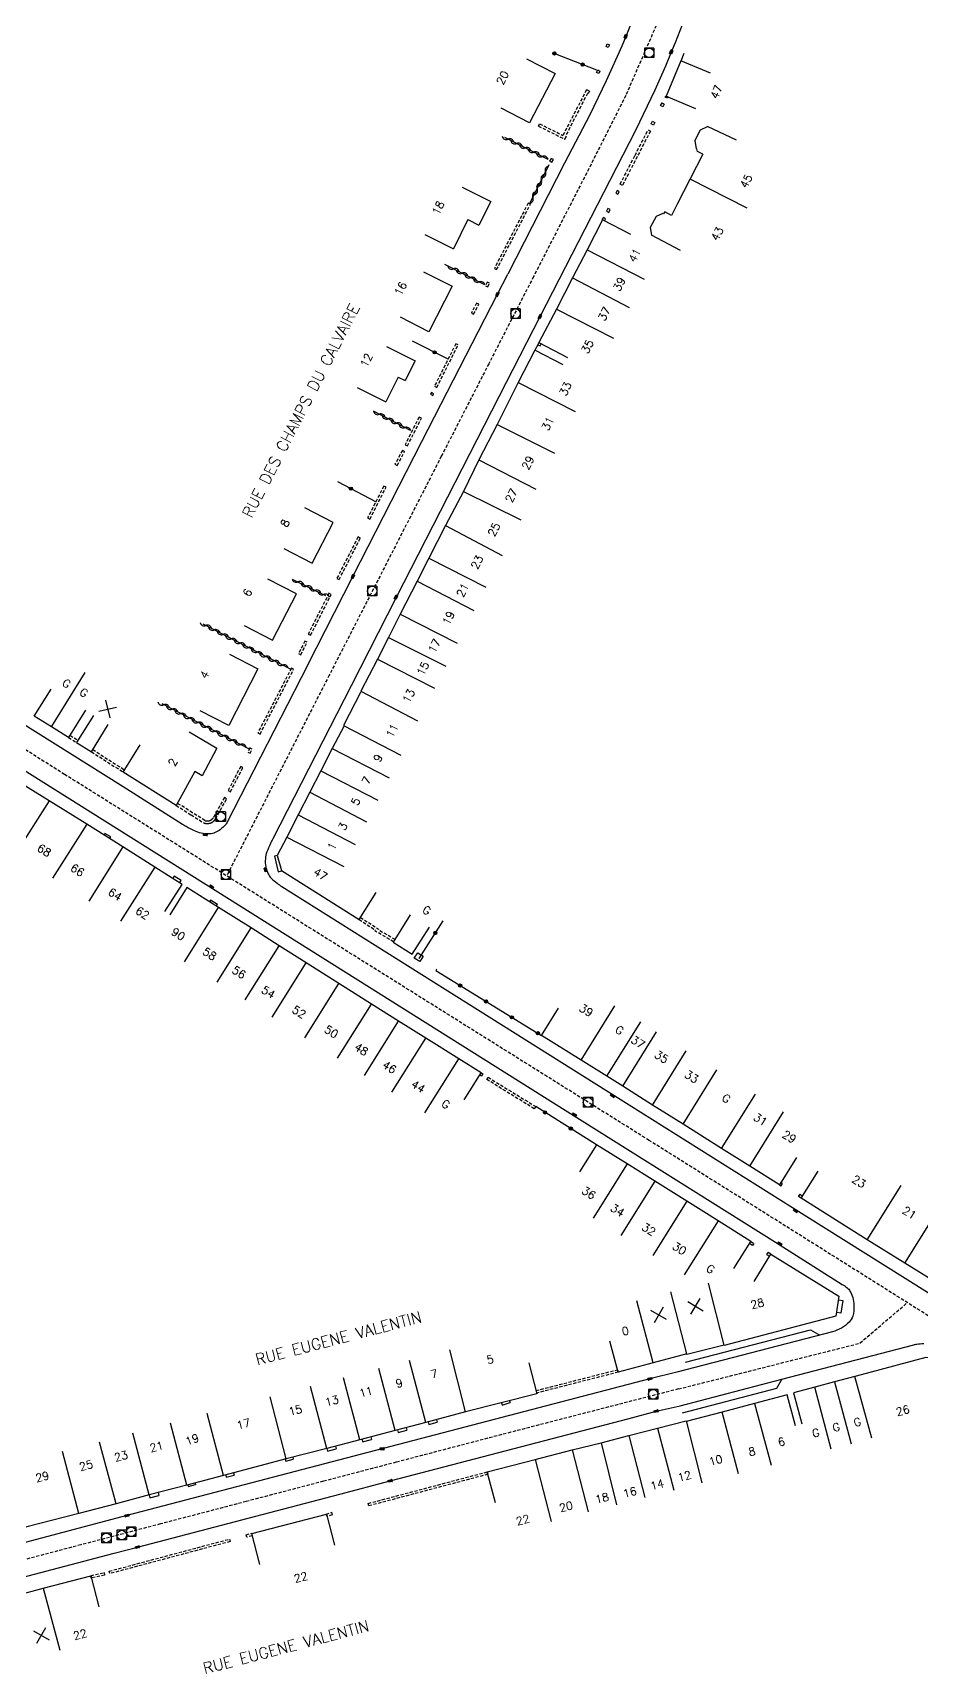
# Model space of a CAD drawing. Header units: millimetres. Extents: x 119599 to 135000, y 124063 to 131000.
# Drawn here: x 134184.7 to 134323.5, y 130479.6 to 130736.1 of the extents above; entities that cross this region are included whole.
import ezdxf
from ezdxf.enums import TextEntityAlignment as Align

# ---------------------------------------------------------------- set-up
doc = ezdxf.new("R2010")
doc.units = ezdxf.units.MM
doc.linetypes.add('DASHED', pattern=[0.75, 0.5, -0.25])
doc.layers.get('0').update_dxf_attribs({"linetype": 'CONTINUOUS'})
for name, color, linetype in [('W0001', 6, 'DASHED'), ('W0008', 7, 'CONTINUOUS'), ('W0100', 7, 'CONTINUOUS'), ('W0105', 7, 'CONTINUOUS'), ('W0112', 1, 'DASHED'), ('W0310', 3, 'CONTINUOUS'), ('W0322', 7, 'CONTINUOUS'), ('W0400', 7, 'CONTINUOUS'), ('W0420', 7, 'CONTINUOUS'), ('W0989', 7, 'CONTINUOUS'), ('W0991', 7, 'CONTINUOUS'), ('W1102', 7, 'CONTINUOUS')]:
    doc.layers.add(name, color=color, linetype=linetype)
doc.styles.get("Standard").update_dxf_attribs({"font": 'romans.shx', "width": 0.85})

# ---------------------------------------------------------------- blocks, each defined once
blk = doc.blocks.new('t310o')
at = {"color": 0, "linetype": 'Continuous'}
for centre, start, end in [((-0.5, 0.38), 216.8699, 323.1304), ((0.5, -0.37), 36.8699, 143.1303)]:
    blk.add_arc(centre, 0.625, start, end, dxfattribs=at)
blk = doc.blocks.new('t322o')
at = {"color": 0, "linetype": 'Continuous'}
for radius in [0.25, 0.15]:
    blk.add_circle((0, 0), radius, dxfattribs=at)
blk = doc.blocks.new('t991o')
at = {"color": 0, "linetype": 'Continuous'}
for p, q in [((-1, 1), (1, -1)), ((-1, -1), (1, 1))]:
    blk.add_line(p, q, dxfattribs=at)
blk = doc.blocks.new('T400')
for p, q in [((-0.15, 0.3), (0.15, 0.3)), ((-0.15, -0.25), (-0.15, 0.3)), ((-0.15, 0.15), (0.15, 0.15)), ((-0.15, 0), (0.15, 0)), ((0.15, 0.3), (0.15, -0.25)), ((-0.15, -0.15), (0.15, -0.15)), ((-0.15, -0.25), (-0.15, -0.3)), ((-0.15, -0.3), (0.15, -0.3)), ((0.15, -0.3), (0.15, -0.25))]:
    blk.add_line(p, q)
blk = doc.blocks.new('t112o')
at = {"color": 0, "linetype": 'Continuous'}
for p, q in [((-0.5, 0.5), (0.5, 0.5)), ((-0.5, -0.5), (-0.5, 0.5)), ((0.5, 0.5), (0.5, -0.5)), ((0.5, -0.5), (-0.5, -0.5))]:
    blk.add_line(p, q, dxfattribs=at)
blk = doc.blocks.new('T420')
for p, q in [((0.75, 0.75), (-0.75, 0.75)), ((-0.75, 0.75), (-0.75, -0.75)), ((0.75, 0.75), (0.75, -0.75)), ((0.75, -0.75), (-0.75, -0.75))]:
    blk.add_line(p, q)
blk.add_ellipse((0, 0), major_axis=(-0.53, 0.53), ratio=1, start_param=3.926991, end_param=10.210176)

msp = doc.modelspace()

# ---------------------------------------------------------------- linework, layer by layer
at = {"layer": 'W0001'}
for points in [[(134386.53, 131000), (134382.2, 130989.11), (134375.16, 130971.45), (134366.47, 130949.57), (134358.3, 130929.05), (134351.24, 130911.34), (134347.22, 130900.56), (134339.17, 130880.91), (134335.66, 130872.04), (134330.71, 130859.62), (134324.92, 130845.06), (134315.81, 130822.13), (134308.97, 130804.87), (134302.46, 130788.49), (134295.19, 130770.31), (134287.86, 130751.91), (134281.77, 130736.55), (134277.32, 130726.31), (134271.56, 130714.9), (134262.92, 130698.05), (134255.92, 130684.42), (134248.51, 130669.97), (134231, 130635.8)], [(134400.28, 130473.08), (134400.3, 130481.38), (134384.16, 130495.63), (134377.69, 130501.36), (134373.56, 130504.58), (134369.49, 130507.42), (134360.76, 130513), (134307.37, 130546.57), (134280.97, 130563.14), (134189.66, 130620.29), (134090.1, 130682.87), (134070.26, 130695.5), (134067.3, 130679.27), (134071.76, 130662.71), (134090.61, 130594.41), (134113.53, 130508), (134122.06, 130477.4)], [(134285.56, 130524.32), (134259.39, 130517.57), (134241.47, 130512.88), (134230.09, 130509.9), (134218.04, 130506.75), (134204.64, 130503.24), (134192.21, 130499.98), (134178.72, 130496.43), (134165.7, 130493.01), (134151.26, 130489.22)]]:
    msp.add_lwpolyline(points, dxfattribs=at)
at = {"layer": 'W0001', "flags": 128}
for points in [[(134231, 130635.8), (134214.97, 130604.45)], [(134285.56, 130524.32), (134313.89, 130531.47), (134321.32, 130537.79)]]:
    msp.add_lwpolyline(points, dxfattribs=at)
at = {"layer": 'W0008'}
msp.add_line((134267.76, 130715.73), (134258.91, 130698.4), dxfattribs=at)
for points in [[(134383.29, 131000), (134371.86, 130971.14), (134366.94, 130958.59), (134358.24, 130936.69), (134346.66, 130907.54), (134337.35, 130883.93), (134334.08, 130875.6), (134323.02, 130847.84), (134315.89, 130829.96), (134308.05, 130810.23), (134298.61, 130786.46), (134298.04, 130785.03), (134297.1, 130782.71), (134294.5, 130777.11), (134290.34, 130768.12), (134289.9, 130767.18), (134286.66, 130759.07), (134279.36, 130740.62), (134277.32, 130735.55), (134276.73, 130734.04), (134274.29, 130728.59), (134271.69, 130723.31), (134267.76, 130715.73)], [(134286.52, 130738.29), (134285.02, 130734.57), (134284.43, 130733.1), (134283.52, 130730.89), (134281.86, 130727.17), (134278.83, 130720.87), (134263.9, 130691.76), (134258.63, 130681.48), (134241.43, 130647.94), (134234.4, 130634.13)], [(134227.66, 130637.4), (134230.4, 130642.82), (134234.7, 130651.21), (134245.47, 130672.27), (134257.29, 130695.29), (134258.91, 130698.4)], [(134196.69, 130610.28), (134196.85, 130610.53), (134195.96, 130611.06), (134195.96, 130611.06), (134195.82, 130610.83)], [(134222.86, 130607.63), (134222.44, 130607.52), (134223.04, 130605.1), (134223.53, 130605.23)], [(134207.6, 130603.36), (134207.84, 130603.72), (134206.78, 130604.39), (134206.55, 130604.03)], [(134213.35, 130599.73), (134213.52, 130600), (134212.47, 130600.65), (134212.3, 130600.39)], [(134310.54, 130538.22), (134311.22, 130538.12), (134310.95, 130536.14), (134310.25, 130536.25)], [(134285.31, 130526.94), (134281.08, 130525.91), (134234.85, 130513.83), (134199.38, 130504.54), (134179.32, 130499.26), (134160.64, 130494.35), (134150.55, 130491.71)], [(134151.96, 130486.74), (134161.75, 130489.3), (134176.22, 130493.11), (134197.41, 130498.67), (134201.04, 130499.62), (134232.63, 130507.9), (134240.54, 130509.96), (134277.87, 130519.73), (134282.09, 130520.85), (134285.81, 130521.7)]]:
    msp.add_lwpolyline(points, dxfattribs=at)
for points in [[(134134.82, 130651.4), (134211.77, 130603.11), (134267.87, 130567.86), (134300.74, 130547.22), (134311.12, 130540.65, -0.060702), (134311.91, 130540.13, -0.085226), (134312.35, 130539.61, -0.06407), (134312.78, 130538.61, -0.055928), (134312.98, 130537.37, -0.08292), (134312.78, 130535.69, -0.128063), (134312.22, 130534.74, -0.06639), (134311.02, 130533.83, -0.065075), (134309.6, 130533.26), (134285.31, 130526.94)], [(134227.66, 130637.4), (134214.99, 130612.73, -0.080025), (134214.64, 130612.26, -0.042181), (134213.78, 130611.54, -0.071547), (134212.97, 130611.13, -0.076108), (134212.13, 130610.99, -0.059293), (134211, 130611.1, -0.060792), (134209.97, 130611.47, -0.007953), (134208.65, 130612.15, -0.017494), (134208.07, 130612.49), (134198.81, 130618.33), (134163.83, 130640.29)], [(134234.4, 130634.13), (134222.16, 130610.22, 0.014099), (134221.81, 130609.48, 0.008239), (134221.26, 130608.18, 0.078454), (134221.02, 130607.13, 0.064912), (134221.09, 130605.84, 0.066336), (134221.44, 130604.79, 0.087246), (134221.94, 130604.11, 0.02236), (134222.84, 130603.31, 0.02983), (134223.58, 130602.78), (134252.76, 130584.47), (134276.02, 130569.84), (134305.2, 130551.5), (134327.54, 130537.51)], [(134285.81, 130521.7), (134301.73, 130525.86), (134322.31, 130531.23, -0.032396), (134322.8, 130531.32, -0.015012), (134323.87, 130531.42, -0.058115)]]:
    msp.add_lwpolyline(points, format="xyb", dxfattribs=at)
at = {"layer": 'W0008', "flags": 128}
for points in [[(134286.65, 130528.49), (134306.21, 130533.58), (134307.66, 130532.74)], [(134301.73, 130525.86), (134300.88, 130524.4), (134286.13, 130520.53)]]:
    msp.add_lwpolyline(points, dxfattribs=at)
at = {"layer": 'W0100'}
for p, q in [((134288.12, 130719.25), (134289, 130720.97)), ((134289, 130720.97), (134290.12, 130721.48)), ((134294.64, 130719.34), (134290.12, 130721.48)), ((134288.12, 130719.25), (134288.35, 130718.05)), ((134288.45, 130717.99), (134288.35, 130718.05)), ((134288.54, 130717.58), (134288.45, 130717.99)), ((134289.37, 130717.15), (134288.54, 130717.58)), ((134289.37, 130717.15), (134285.38, 130709.36)), ((134251.75, 130712.02), (134256.22, 130709.78)), ((134256.22, 130709.78), (134254.37, 130706.08)), ((134282.1, 130707.41), (134281.16, 130705.71)), ((134283.12, 130707.87), (134282.1, 130707.41)), ((134283.23, 130707.83), (134283.12, 130707.87)), ((134283.41, 130708.13), (134283.23, 130707.83)), ((134284.45, 130707.59), (134283.41, 130708.13)), ((134285.38, 130709.36), (134284.45, 130707.59)), ((134245.93, 130704.62), (134250.4, 130702.38)), ((134252.67, 130706.93), (134250.4, 130702.38)), ((134252.67, 130706.93), (134254.37, 130706.08)), ((134281.16, 130705.71), (134281.37, 130704.5)), ((134285.86, 130702.11), (134281.37, 130704.5)), ((134239.95, 130687.12), (134244.41, 130684.88)), ((134244.41, 130684.88), (134242.86, 130681.79)), ((134241.76, 130682.35), (134239.82, 130678.48)), ((134241.76, 130682.35), (134242.86, 130681.79)), ((134235.35, 130680.72), (134239.82, 130678.48))]:
    msp.add_line(p, q, dxfattribs=at)
for points in [[(134261.83, 130732.05), (134266.28, 130729.76), (134262.31, 130722.04), (134257.87, 130724.33)], [(134290.55, 130729.82), (134285.93, 130731.75), (134283.63, 130726.24), (134288.24, 130724.31)], [(134278.14, 130704.62), (134273.7, 130706.91), (134271.3, 130702.24), (134268.98, 130697.83), (134266.49, 130692.96), (134263.77, 130687.74), (134268.2, 130685.43)], [(134245.73, 130698.8), (134250.19, 130696.53), (134246.58, 130689.43), (134242.12, 130691.7)], [(134267.56, 130684.27), (134263.11, 130686.54), (134260.53, 130681.5), (134257.24, 130674.96), (134254.39, 130669.42), (134251.95, 130664.46), (134249.14, 130659.15), (134246.57, 130654.09), (134244.71, 130650.5), (134242.07, 130645.3), (134240.27, 130641.7), (134238.53, 130638.29), (134235.91, 130633.29)], [(134223.9, 130655.6), (134228.34, 130653.29), (134231.63, 130659.62), (134227.2, 130661.93)], [(134217.7, 130643.56), (134222.14, 130641.26), (134225.87, 130648.48), (134221.43, 130650.78)], [(134215.42, 130639.06), (134219.86, 130636.76), (134215.29, 130627.94), (134210.85, 130630.24)], [(134192.9, 130630.32), (134190.28, 130626.06), (134187.58, 130627.72), (134184.91, 130629.4), (134187.57, 130633.63)], [(134235.95, 130633.21), (134235.95, 130633.21), (134233.25, 130627.92), (134233.32, 130627.88), (134231.48, 130624.34), (134229.69, 130620.87), (134227.95, 130617.5), (134226.15, 130613.97), (134224.38, 130610.51), (134222.87, 130607.61), (134223.52, 130605.27), (134235.65, 130597.63), (134238.31, 130601.86)], [(134205.31, 130598.88), (134208.01, 130603.1), (134203.74, 130605.82), (134198.76, 130608.96), (134193.11, 130612.55), (134187.24, 130616.19), (134182.86, 130618.88), (134178.71, 130621.49), (134173.96, 130624.43), (134169.93, 130626.96), (134166.11, 130629.38), (134162.04, 130631.94), (134159.38, 130627.71)], [(134194.17, 130629.51), (134191.52, 130625.27), (134193.83, 130623.83), (134196.47, 130628.07)], [(134209.12, 130626.95), (134213.43, 130624.41), (134211.15, 130620.05), (134209.98, 130620.75), (134207.07, 130615.46), (134198.81, 130620.66), (134201.47, 130624.89)], [(134252.06, 130569.46), (134254.74, 130573.69), (134251.26, 130575.89), (134246.1, 130579.12), (134241.84, 130581.76), (134237.61, 130584.44), (134232.52, 130587.64), (134227.4, 130590.86), (134223.2, 130593.53), (134218.8, 130596.31), (134213.72, 130599.5), (134208.75, 130602.62), (134206.09, 130598.39)], [(134243.65, 130598.34), (134240.97, 130594.12), (134243.98, 130592.21), (134246.66, 130596.43)], [(134303.98, 130560.45), (134301.32, 130556.21), (134296.71, 130559.11), (134292.3, 130561.87), (134286.31, 130565.65), (134281.5, 130568.64), (134276.85, 130571.59), (134274.39, 130573.17), (134270.35, 130575.65), (134264.15, 130579.54), (134266.81, 130583.77)], [(134294.2, 130543.13), (134296.87, 130547.36), (134291.74, 130550.59), (134286.87, 130553.64), (134281.85, 130556.76), (134277.54, 130559.48), (134272.75, 130562.47), (134270.1, 130558.23)], [(134348.3, 130559.53), (134348.3, 130559.53), (134348.71, 130552.12), (134348.74, 130552.13), (134349.41, 130538.24), (134349.78, 130528.88), (134346.85, 130527.69), (134338.98, 130532.78), (134339.02, 130532.83), (134328.86, 130539.05), (134326.81, 130540.32), (134320.94, 130543.97), (134315.03, 130547.63), (134304.72, 130554.12), (134307.39, 130558.35)], [(134297.37, 130541.11), (134300, 130545.36), (134310.63, 130538.79), (134310.17, 130535.69), (134292.69, 130531.13), (134292.69, 130531.15), (134286.88, 130529.68), (134286.86, 130529.79)], [(134286.89, 130529.8), (134281.63, 130528.41), (134276.14, 130526.94), (134274.85, 130531.77)], [(134262.2, 130528.41), (134263.43, 130523.56), (134252.29, 130520.74), (134246.1, 130519.09), (134241.29, 130517.83), (134235.77, 130516.38), (134230.62, 130515.02), (134224.27, 130513.39), (134214.48, 130510.81), (134208.74, 130509.31), (134202.86, 130507.77), (134197.69, 130506.37), (134191.87, 130504.85), (134183.94, 130502.82), (134179.44, 130501.62), (134175.26, 130500.52), (134171.44, 130499.54), (134167.65, 130498.54), (134163.96, 130497.6), (134159.88, 130496.54), (134155.78, 130495.5), (134150.9, 130494.2), (134146.1, 130492.9), (134144.78, 130497.72)], [(134328.05, 130521.92), (134330.75, 130526.13), (134326.22, 130529.04), (134324.19, 130529.22), (134314.86, 130526.73), (134313.14, 130526.27), (134309.95, 130525.41), (134306.84, 130524.59), (134303.55, 130523.7), (134304.86, 130518.88)], [(134303.83, 130518.57), (134302.55, 130523.41), (134297.46, 130522.06), (134292.39, 130520.72), (134286.76, 130519.22), (134286.76, 130519.22)], [(134256.95, 130506.53), (134255.69, 130511.37), (134263.16, 130513.32), (134268.95, 130514.81), (134273.48, 130515.93), (134277.83, 130517.04), (134282.29, 130518.2), (134286.74, 130519.34)], [(134220.18, 130496.89), (134218.91, 130501.73), (134230.55, 130504.78), (134231.82, 130499.94)], [(134169.04, 130483.43), (134167.8, 130488.27), (134171.47, 130489.21), (134176.1, 130490.5), (134182.1, 130492.06), (134186.3, 130493.19), (134193.73, 130495.16), (134195.01, 130490.32)]]:
    msp.add_lwpolyline(points, dxfattribs=at)
at = {"layer": 'W0105'}
for p, q in [((134263.6, 130687.39), (134263.11, 130686.54)), ((134259.16, 130522.48), (134259.24, 130522.2)), ((134257.91, 130522.16), (134258.01, 130521.82)), ((134257.99, 130521.81), (134259.24, 130522.2)), ((134241.65, 130517.93), (134241.75, 130517.52)), ((134241.75, 130517.52), (134243.12, 130517.88)), ((134243.01, 130518.28), (134243.12, 130517.88)), ((134246.45, 130519.18), (134246.55, 130518.78)), ((134246.55, 130518.78), (134247.88, 130519.11)), ((134247.77, 130519.53), (134247.88, 130519.11)), ((134230.62, 130515.02), (134230.74, 130514.61)), ((134230.74, 130514.61), (134232.09, 130514.99)), ((134231.98, 130515.38), (134232.09, 130514.99)), ((134236.12, 130516.47), (134236.22, 130516.07)), ((134236.22, 130516.07), (134237.6, 130516.42)), ((134237.5, 130516.83), (134237.6, 130516.42)), ((134224.11, 130513.35), (134224.2, 130513.04)), ((134224.2, 130513.04), (134225.37, 130513.35)), ((134225.29, 130513.65), (134225.37, 130513.35)), ((134210.02, 130509.65), (134210.08, 130509.4)), ((134214.83, 130510.9), (134214.92, 130510.54)), ((134214.92, 130510.54), (134216.13, 130510.84)), ((134216.03, 130511.22), (134216.13, 130510.84)), ((134202.87, 130507.77), (134202.98, 130507.33)), ((134202.98, 130507.33), (134204.37, 130507.68)), ((134204.26, 130508.13), (134204.37, 130507.68)), ((134208.91, 130509.36), (134208.98, 130509.1)), ((134208.98, 130509.1), (134210.08, 130509.4))]:
    msp.add_line(p, q, dxfattribs=at)
at = {"layer": 'W0112'}
for p, q in [((134274.6, 130733.81), (134274.24, 130733.97)), ((134274.79, 130734.24), (134274.6, 130733.81)), ((134273.3, 130730.14), (134273.12, 130729.75)), ((134273.12, 130729.75), (134272.76, 130729.93)), ((134271.31, 130727.21), (134271.66, 130727.02)), ((134282.77, 130724.76), (134282.99, 130725.15)), ((134282.99, 130725.15), (134283.34, 130724.96)), ((134283.48, 130726.06), (134283.58, 130726.27)), ((134283.58, 130726.27), (134283.95, 130726.11)), ((134263.68, 130721.54), (134263.85, 130721.9)), ((134263.68, 130721.54), (134267.8, 130719.51)), ((134263.85, 130721.9), (134267.51, 130720.1)), ((134278.77, 130716.97), (134280.81, 130720.95)), ((134281.28, 130721.89), (134281.49, 130722.29)), ((134281.49, 130722.29), (134281.85, 130722.1)), ((134266.01, 130716.31), (134265.65, 130716.5)), ((134265.79, 130715.89), (134266.01, 130716.31)), ((134276.45, 130712.48), (134278.77, 130716.97)), ((134275.96, 130711.49), (134275.75, 130711.09)), ((134275.75, 130711.09), (134276.1, 130710.9)), ((134257.15, 130699.13), (134262.43, 130709.33)), ((134262.43, 130709.33), (134262.08, 130709.51)), ((134273.84, 130707.28), (134273.61, 130706.93)), ((134274.54, 130708.69), (134274.32, 130708.25)), ((134274.32, 130708.25), (134274.68, 130708.07)), ((134273.61, 130706.93), (134273.69, 130706.88)), ((134256.05, 130697.03), (134255.69, 130697.19)), ((134255.78, 130696.44), (134256.05, 130697.03)), ((134253.56, 130692.15), (134254.37, 130693.72)), ((134254.37, 130693.72), (134254.01, 130693.9)), ((134247.8, 130680.73), (134251.13, 130687.37)), ((134251.13, 130687.37), (134250.77, 130687.55)), ((134263.77, 130687.74), (134263.6, 130687.4)), ((134263.6, 130687.4), (134263.96, 130687.22)), ((134263.96, 130687.22), (134264.12, 130687.56)), ((134247.31, 130679.74), (134246.96, 130679.93)), ((134247.17, 130679.48), (134247.31, 130679.74)), ((134243.22, 130671.6), (134245.39, 130675.92)), ((134245.39, 130675.92), (134245.03, 130676.1)), ((134241.63, 130668.55), (134242.77, 130670.71)), ((134242.77, 130670.71), (134242.42, 130670.9)), ((134237.36, 130660.18), (134239.87, 130665.13)), ((134239.87, 130665.13), (134239.52, 130665.31)), ((134232.54, 130650.72), (134235.87, 130657.21)), ((134235.87, 130657.21), (134235.51, 130657.39)), ((134228.08, 130642.03), (134231.32, 130648.4)), ((134231.32, 130648.4), (134230.96, 130648.59)), ((134226.55, 130638.98), (134227.55, 130640.94)), ((134227.55, 130640.94), (134227.19, 130641.12)), ((134276.14, 130526.94), (134263.4, 130523.68)), ((134237.06, 130506.44), (134255.68, 130511.37)), ((134255.68, 130511.37), (134255.79, 130510.99)), ((134230.54, 130504.78), (134231.33, 130505.06)), ((134231.33, 130505.06), (134231.46, 130504.68)), ((134218.03, 130501.56), (134218.86, 130501.79)), ((134218.86, 130501.79), (134218.97, 130501.41)), ((134196.61, 130495.86), (134215.41, 130500.87)), ((134215.41, 130500.87), (134215.52, 130500.49)), ((134193.73, 130495.16), (134195.81, 130495.65)), ((134195.81, 130495.65), (134195.9, 130495.26))]:
    msp.add_line(p, q, dxfattribs=at)
for points in [[(134274.24, 130733.97), (134274.42, 130734.4), (134274.79, 130734.24)], [(134272.76, 130729.93), (134272.95, 130730.31), (134273.3, 130730.14)], [(134271.31, 130727.21), (134271.27, 130727.14), (134271.18, 130727.19), (134267.51, 130720.1)], [(134271.66, 130727.02), (134271.44, 130726.61), (134271.35, 130726.65), (134267.9, 130719.97), (134267.99, 130719.92), (134267.78, 130719.52)], [(134283.34, 130724.96), (134283.13, 130724.57), (134282.77, 130724.76)], [(134283.95, 130726.11), (134283.85, 130725.89), (134283.48, 130726.06)], [(134280.81, 130720.95), (134281.17, 130720.76), (134279.12, 130716.78)], [(134281.85, 130722.1), (134281.64, 130721.7), (134281.28, 130721.89)], [(134265.65, 130716.5), (134265.43, 130716.08), (134265.79, 130715.89)], [(134279.12, 130716.78), (134276.81, 130712.29), (134276.45, 130712.48)], [(134276.1, 130710.9), (134276.31, 130711.3), (134275.96, 130711.49)], [(134262.08, 130709.51), (134256.8, 130699.32), (134257.15, 130699.13)], [(134273.98, 130706.76), (134274.18, 130707.07), (134273.84, 130707.28)], [(134274.68, 130708.07), (134274.9, 130708.51), (134274.54, 130708.69)], [(134255.69, 130697.19), (134255.42, 130696.6), (134255.78, 130696.44)], [(134254.01, 130693.9), (134253.2, 130692.33), (134253.56, 130692.15)], [(134250.77, 130687.55), (134247.44, 130680.91), (134247.8, 130680.73)], [(134246.96, 130679.93), (134246.82, 130679.67), (134247.17, 130679.48)], [(134245.03, 130676.1), (134242.86, 130671.78), (134243.22, 130671.6)], [(134242.42, 130670.9), (134241.27, 130668.73), (134241.63, 130668.55)], [(134239.52, 130665.31), (134237, 130660.36), (134237.36, 130660.18)], [(134235.51, 130657.39), (134232.18, 130650.9), (134232.54, 130650.72)], [(134230.96, 130648.59), (134227.72, 130642.22), (134228.08, 130642.03)], [(134227.19, 130641.12), (134226.2, 130639.16), (134226.55, 130638.98)], [(134254.74, 130573.69), (134254.99, 130573.51), (134254.77, 130573.18), (134254.51, 130573.35)], [(134301.32, 130556.21), (134301.62, 130556.06), (134301.8, 130556.42), (134301.5, 130556.57)], [(134304.72, 130554.12), (134304.33, 130554.4), (134304.56, 130554.73), (134304.95, 130554.45)], [(134296.87, 130547.36), (134297.34, 130547.06), (134297.12, 130546.72), (134296.66, 130547.02)], [(134300, 130545.36), (134299.54, 130545.64), (134299.33, 130545.3), (134299.79, 130545.02)], [(134263.3, 130524.06), (134276.04, 130527.33), (134276.14, 130526.94)], [(134255.79, 130510.99), (134237.16, 130506.06), (134237.06, 130506.44)], [(134231.46, 130504.68), (134230.68, 130504.4), (134230.54, 130504.78)], [(134215.52, 130500.49), (134196.71, 130495.48), (134196.61, 130495.86)], [(134218.97, 130501.41), (134218.14, 130501.17), (134218.03, 130501.56)], [(134195.9, 130495.26), (134193.82, 130494.77), (134193.73, 130495.16)]]:
    msp.add_lwpolyline(points, dxfattribs=at)
for points in [[(134225.09, 130636.89), (134219.84, 130626.78), (134220.19, 130626.6), (134225.44, 130636.7)], [(134218.6, 130624.43), (134218.27, 130623.78), (134218.63, 130623.6), (134218.96, 130624.25)], [(134217.16, 130621.55), (134215.2, 130617.77), (134215.55, 130617.58), (134217.51, 130621.36)], [(134255.62, 130572.64), (134255.62, 130572.64), (134255.83, 130572.99), (134263.25, 130568.42), (134263.04, 130568.07)]]:
    msp.add_lwpolyline(points, close=True, dxfattribs=at)
at = {"layer": 'W0112', "flags": 128}
for points in [[(134190.28, 130626.06), (134191.52, 130625.27)], [(134190.49, 130626.4), (134191.74, 130625.61)], [(134193.83, 130623.83), (134198.81, 130620.66)], [(134194.04, 130624.17), (134199.02, 130621)], [(134235.65, 130597.63), (134238.16, 130596.02), (134238.1, 130595.94), (134238.5, 130595.69), (134241.02, 130594.22)], [(134235.86, 130597.96), (134238.72, 130596.14), (134238.67, 130596.06), (134238.7, 130596.04), (134241.23, 130594.56)]]:
    msp.add_lwpolyline(points, dxfattribs=at)
at = {"layer": 'W0112'}
msp.add_lwpolyline([(134207.07, 130615.46), (134209.42, 130613.97), (134211.36, 130612.76, 0.105798), (134211.68, 130612.65, 0.068252), (134212.19, 130612.65, 0.054964), (134212.54, 130612.74, 0.072213), (134212.79, 130612.88, 0.040249), (134213.09, 130613.15, 0.065598), (134213.24, 130613.35), (134214.97, 130616.5), (134214.62, 130616.69), (134212.89, 130613.54, -0.065598), (134212.8, 130613.42, -0.040249), (134212.55, 130613.19, -0.072213), (134212.4, 130613.12, -0.054964), (134212.14, 130613.05, -0.068252), (134211.73, 130613.05, -0.105798), (134211.57, 130613.1), (134209.64, 130614.31), (134207.28, 130615.8)], format="xyb", dxfattribs=at)
at = {"layer": 'W0310'}
for p, q in [((134265.19, 130716.35), (134258.43, 130719.76)), ((134262.35, 130709.48), (134265.38, 130715.56)), ((134255.31, 130696.75), (134249.08, 130699.91)), ((134243.72, 130674), (134237.91, 130677.03)), ((134225.21, 130650.81), (134230.43, 130648.22))]:
    msp.add_line(p, q, dxfattribs=at)
at = {"layer": 'W0310', "flags": 128}
for points in [[(134225.03, 130636.66), (134211.31, 130643.76)], [(134218.45, 130624.28), (134204.87, 130631.3)]]:
    msp.add_lwpolyline(points, dxfattribs=at)
at = {"layer": 'W0322'}
for p, q in [((134272.8, 130730.28), (134266.13, 130732.9)), ((134285.98, 130731.71), (134286.44, 130732.92)), ((134249.58, 130685.16), (134244, 130687.93)), ((134232.27, 130666.02), (134238.34, 130662.86))]:
    msp.add_line(p, q, dxfattribs=at)
at = {"layer": 'W0322', "flags": 128}
for points in [[(134245.04, 130591.53), (134248.8, 130597.45)], [(134247.75, 130589.9), (134247.63, 130589.66), (134264.15, 130579.54)], [(134272.75, 130562.47), (134263.25, 130568.42)]]:
    msp.add_lwpolyline(points, dxfattribs=at)
at = {"layer": 'W1102'}
for p, q in [((134296.28, 130708.7), (134287.38, 130713.25)), ((134271.3, 130702.24), (134280.19, 130697.66)), ((134268.98, 130697.83), (134277.84, 130693.19)), ((134266.49, 130692.96), (134275.39, 130688.4)), ((134260.53, 130681.5), (134269.43, 130676.95)), ((134257.24, 130674.96), (134266.17, 130670.46)), ((134254.39, 130669.42), (134263.28, 130664.84)), ((134251.95, 130664.46), (134260.92, 130660.04)), ((134249.14, 130659.15), (134257.99, 130654.48)), ((134246.57, 130654.09), (134255.48, 130649.55)), ((134244.71, 130650.5), (134253.59, 130645.9)), ((134242.07, 130645.3), (134250.99, 130640.77)), ((134240.27, 130641.7), (134249.2, 130637.22)), ((134238.53, 130638.29), (134247.45, 130633.76)), ((134235.91, 130633.29), (134244.77, 130628.65)), ((134281.63, 130528.41), (134279.08, 130538.08)), ((134286.89, 130529.8), (134284.38, 130539.48)), ((134252.29, 130520.74), (134249.83, 130530.43)), ((134241.29, 130517.83), (134238.76, 130527.51)), ((134246.1, 130519.09), (134243.52, 130528.75)), ((134235.77, 130516.38), (134233.21, 130526.04)), ((134224.27, 130513.39), (134221.78, 130523.08)), ((134230.62, 130515.02), (134228.08, 130524.7)), ((134214.48, 130510.81), (134211.93, 130520.48)), ((134202.86, 130507.77), (134200.32, 130517.44)), ((134208.74, 130509.31), (134206.22, 130518.99)), ((134282.29, 130518.2), (134284.82, 130508.52)), ((134286.74, 130519.34), (134289.22, 130509.65)), ((134197.69, 130506.37), (134195.09, 130516.03)), ((134268.95, 130514.81), (134271.45, 130505.13)), ((134273.48, 130515.93), (134275.87, 130506.21)), ((134277.83, 130517.04), (134280.3, 130507.35)), ((134191.87, 130504.85), (134189.34, 130514.53)), ((134263.16, 130513.32), (134265.68, 130503.64)), ((134186.3, 130493.19), (134188.9, 130483.53))]:
    msp.add_line(p, q, dxfattribs=at)
at = {"layer": 'W1102', "flags": 128}
for points in [[(134187.58, 130627.72), (134192.86, 130636.22)], [(134233.25, 130627.92), (134242.2, 130623.28)], [(134231.48, 130624.34), (134240.36, 130619.74)], [(134229.69, 130620.87), (134238.57, 130616.27)], [(134227.95, 130617.5), (134236.83, 130612.9)], [(134187.24, 130616.19), (134181.9, 130607.74)], [(134193.11, 130612.55), (134187.77, 130604.09)], [(134226.15, 130613.97), (134235.03, 130609.37)], [(134224.38, 130610.51), (134233.26, 130605.92)], [(134198.76, 130608.96), (134193.42, 130600.51)], [(134203.74, 130605.82), (134198.4, 130597.37)], [(134208.4, 130591.03), (134213.72, 130599.5)], [(134213.47, 130587.84), (134218.8, 130596.31)], [(134217.88, 130585.07), (134223.2, 130593.53)], [(134222.07, 130582.4), (134227.4, 130590.86)], [(134227.19, 130579.17), (134232.52, 130587.64)], [(134232.28, 130575.97), (134237.61, 130584.44)], [(134270.35, 130575.65), (134275.62, 130584.15)], [(134236.51, 130573.3), (134241.84, 130581.76)], [(134274.39, 130573.17), (134279.66, 130581.67)], [(134240.77, 130570.66), (134246.1, 130579.12)], [(134276.85, 130571.59), (134282.13, 130580.09)], [(134281.5, 130568.64), (134286.77, 130577.14)], [(134245.94, 130567.42), (134251.26, 130575.89)], [(134286.31, 130565.65), (134291.58, 130574.14)], [(134292.3, 130561.87), (134297.57, 130570.36)], [(134296.71, 130559.11), (134301.99, 130567.6)], [(134277.54, 130559.48), (134272.22, 130551.01)], [(134281.85, 130556.76), (134276.54, 130548.29)], [(134315.03, 130547.63), (134320.33, 130556.11)], [(134286.87, 130553.64), (134281.56, 130545.17)], [(134291.74, 130550.59), (134286.43, 130542.12)], [(134320.94, 130543.97), (134326.23, 130552.45)], [(134292.69, 130531.15), (134290.23, 130540.84)], [(134309.95, 130525.41), (134312.53, 130515.74)], [(134315.76, 130516.62), (134313.14, 130526.27)], [(134309.42, 130514.93), (134306.84, 130524.59)], [(134294.96, 130511.05), (134292.39, 130520.72)], [(134297.46, 130522.06), (134300.03, 130512.4)]]:
    msp.add_lwpolyline(points, dxfattribs=at)

# ---------------------------------------------------------------- block references
at = {"layer": 'W0112', "rotation": 327.1598602286762}
msp.add_blockref('t112o', (134244.98, 130591.75), dxfattribs=at)
at = {"layer": 'W0310'}
for p, rotation in [((134258.93, 130719.5), 153.2792379414264), ((134260.27, 130718.82), 153.2792379414264), ((134261.61, 130718.15), 153.2792379414264), ((134262.95, 130717.48), 153.2792379414264), ((134264.29, 130716.8), 153.2792379414264), ((134264.8, 130714.4), 63.56321650879716), ((134263.47, 130711.72), 63.56321650879716), ((134264.14, 130713.06), 63.56321650879716), ((134262.8, 130710.37), 63.56321650879716), ((134250.41, 130699.24), 153.0904726308505), ((134251.75, 130698.56), 153.0904726308505), ((134253.08, 130697.88), 153.0904726308505), ((134254.42, 130697.2), 153.0904726308505), ((134238.84, 130676.54), 152.4216415586588), ((134240.17, 130675.85), 152.4216415586588), ((134241.5, 130675.15), 152.4216415586588), ((134242.83, 130674.46), 152.4216415586588), ((134226.11, 130650.36), 333.6373142305357), ((134227.45, 130649.7), 333.6373142305357), ((134228.79, 130649.03), 333.6373142305357), ((134230.14, 130648.37), 333.6373142305357), ((134211.71, 130643.55), 152.6519365262963), ((134213.04, 130642.86), 152.6519365262963), ((134214.37, 130642.17), 152.6519365262963), ((134215.7, 130641.48), 152.6519365262963), ((134217.04, 130640.79), 152.6519365262963), ((134218.37, 130640.1), 152.6519365262963), ((134219.7, 130639.41), 152.6519365262963), ((134221.03, 130638.72), 152.6519365262963), ((134222.37, 130638.03), 152.6519365262963), ((134223.7, 130637.35), 152.6519365262963), ((134205.13, 130631.17), 152.6519365262835), ((134206.46, 130630.48), 152.6519365262835), ((134207.79, 130629.79), 152.6519365262835), ((134209.12, 130629.1), 152.6519365262835), ((134210.45, 130628.41), 152.6519365262835), ((134211.79, 130627.72), 152.6519365262835), ((134213.12, 130627.03), 152.6519365262835), ((134214.45, 130626.34), 152.6519365262835), ((134215.78, 130625.66), 152.6519365262835), ((134217.12, 130624.97), 152.6519365262835)]:
    msp.add_blockref('t310o', p, dxfattribs=dict(at, rotation=rotation))
at = {"layer": 'W0322'}
for p, rotation in [((134266.17, 130732.89), 158.4955116021016), ((134270.59, 130731.15), 158.4955116021016), ((134247.46, 130686.21), 153.5829040253955), ((134234.37, 130664.93), 332.4583985859), ((134247.58, 130595.54), 57.60051654226498), ((134251.44, 130587.32), 328.5248424655198), ((134255.49, 130584.84), 328.5248424655198), ((134259.54, 130582.36), 328.5248424655198), ((134263.6, 130579.88), 328.5248424655198), ((134264.7, 130567.51), 147.9643000242843), ((134268.73, 130564.99), 147.9643000242843)]:
    msp.add_blockref('t322o', p, dxfattribs=dict(at, rotation=rotation))
at = {"layer": 'W0400'}
for p, rotation in [((134277.32, 130735.55), 338.0638293891558), ((134284.43, 130733.1), 158.3566867291505), ((134257.29, 130695.29), 332.8302299591969), ((134263.9, 130691.76), 152.8425203715992), ((134234.7, 130651.21), 332.8692500176076), ((134241.43, 130647.94), 152.8569596205307), ((134211.65, 130610.86), 84.20277218247331), ((134221.05, 130605.39), 197.0473871623145), ((134212.6, 130602.77), 237.8501475613203), ((134275.28, 130570.12), 57.81803787392843), ((134269.28, 130567.15), 237.8855885741073), ((134303.88, 130552.15), 57.85127086873251), ((134301.38, 130547), 237.6682798551076), ((134281.08, 130525.91), 284.4623605307646), ((134282.09, 130520.85), 104.9398213251274), ((134239.27, 130514.96), 90), ((134240.54, 130509.96), 104.6015565096541), ((134199.38, 130504.54), 284.6759752628228), ((134201.04, 130499.62), 104.6232984884403)]:
    msp.add_blockref('T400', p, dxfattribs=dict(at, rotation=rotation))
at = {"layer": 'W0420'}
for p in [(134280.98, 130732.98), (134260.1, 130692.26), (134237.7, 130648.93), (134214.05, 130613.68), (134214.84, 130604.64), (134271.44, 130569.08), (134281.61, 130523.49), (134196.17, 130501.06), (134198.58, 130501.5), (134200.05, 130502.01)]:
    msp.add_blockref('T420', p, dxfattribs=at)
at = {"layer": 'W0991'}
for p, rotation in [((134196.38, 130630.49), 328.0054992650172), ((134288.22, 130537.24), 14.21996279207976), ((134282.48, 130535.87), 194.7938225056266), ((134186.02, 130485.86), 15.04149633054934)]:
    msp.add_blockref('t991o', p, dxfattribs=dict(at, rotation=rotation))

# ---------------------------------------------------------------- texts
at = {"layer": 'W0989'}
for s, rotation, p in [('RUE DES CHAMPS DU CALVAIRE', 62.8034, (134226.56, 130677.11)), ('RUE EUGENE VALENTIN', 14.6813, (134232.44, 130532.25)), ('RUE EUGENE VALENTIN', 14.6813, (134224.25, 130484.02))]:
    msp.add_text(s, height=1.75, rotation=rotation, dxfattribs=at).set_placement(p, align=Align.MIDDLE)
at = {"layer": 'W0991'}
for s, rotation, p in [('20', 62.8034, (134258.07, 130729.1)), ('47', 67.1734, (134291.49, 130726.87)), ('45', 62.8727, (134296.15, 130712.95)), ('18', 63.4286, (134248.02, 130708.77)), ('43', 62.238, (134291.62, 130704.73)), ('41', 62.7442, (134278.72, 130701.37)), ('16', 63.0454, (134242.15, 130696.16)), ('39', 62.9229, (134276.32, 130696.86)), ('37', 62.9229, (134273.97, 130692.21)), ('35', 62.4315, (134271.34, 130687.11)), ('12', 63.2851, (134236.8, 130684.98)), ('33', 65.4377, (134267.9, 130680.52)), ('31', 63.2803, (134265.14, 130675.08)), ('29', 62.7633, (134262.04, 130668.98)), ('27', 63.7573, (134259.45, 130663.85)), ('8', 62.5294, (134224.1, 130659.53)), ('25', 62.2012, (134256.74, 130658.54)), ('23', 63.0147, (134254.09, 130653.44)), ('6', 62.6275, (134218.23, 130648.67)), ('21', 62.6233, (134251.85, 130649.07)), ('19', 63.1113, (134249.63, 130644.73)), ('17', 63.3394, (134247.42, 130640.36)), ('15', 63.0536, (134245.64, 130636.83)), ('4', 61.3325, (134211.53, 130635.86)), ('G', 328.1314, (134189.95, 130634.5)), ('G', 328.1314, (134192.67, 130633.06)), ('13', 62.3769, (134243.42, 130632.55)), ('11', 62.582, (134240.82, 130627.13)), ('2', 61.3325, (134206.54, 130622.19)), ('9', 62.582, (134238.62, 130622.85)), ('7', 62.582, (134236.82, 130619.36)), ('5', 62.582, (134235.13, 130616.07)), ('3', 62.582, (134233.13, 130612.18)), ('68', 327.6538, (134186.47, 130608.43)), ('1', 62.582, (134231.43, 130609.09)), ('66', 327.6538, (134191.66, 130605.34)), ('47', 327.7842, (134229.64, 130604.7)), ('64', 327.6538, (134197.54, 130601.55)), ('62', 327.6538, (134201.83, 130598.65)), ('G', 327.6005, (134246.23, 130599.08)), ('90', 327.6538, (134207.42, 130595.36)), ('58', 327.6538, (134212.31, 130592.27)), ('56', 327.6538, (134216.9, 130589.38)), ('54', 327.6538, (134221.49, 130586.28)), ('52', 327.6538, (134226.28, 130583.19)), ('39', 327.8489, (134271.15, 130583.45)), ('50', 327.8489, (134231.33, 130580.11)), ('G', 327.8489, (134276.34, 130580.36)), ('37', 327.8489, (134279.23, 130578.47)), ('48', 327.8489, (134236.02, 130577.37)), ('35', 327.8489, (134282.92, 130576.17)), ('46', 327.8489, (134240.41, 130574.57)), ('33', 327.8489, (134287.61, 130573.08)), ('44', 327.8489, (134244.9, 130571.58)), ('G', 327.8489, (134249.2, 130568.79)), ('G', 327.7474, (134293.03, 130569.69)), ('31', 327.7474, (134298.39, 130566.4)), ('29', 327.7474, (134302.88, 130563.7)), ('36', 327.7474, (134271.55, 130554.93)), ('23', 327.7474, (134313.76, 130556.72)), ('34', 327.7474, (134276.04, 130552.23)), ('21', 327.7474, (134321.64, 130551.83)), ('32', 327.7474, (134280.93, 130549.24)), ('30', 327.7474, (134285.72, 130546.25)), ('G', 327.7521, (134290.58, 130543.05)), ('28', 14.6455, (134297.88, 130537.65)), ('0', 14.2169, (134277.26, 130533.38)), ('5', 14.2169, (134256.14, 130528.94)), ('9', 14.6104, (134241.93, 130525.23)), ('7', 14.9313, (134247.39, 130526.68)), ('13', 14.7285, (134231.41, 130522.47)), ('11', 14.798, (134236.74, 130523.87)), ('15', 14.4055, (134225.7, 130520.99)), ('G', 14.862, (134313.5, 130519.15)), ('26', 14.862, (134320.59, 130520.95)), ('19', 19.39, (134209.59, 130516.43)), ('17', 14.7645, (134217.59, 130518.87)), ('G', 14.862, (134307.01, 130517.46)), ('G', 14.862, (134310.21, 130518.36)), ('23', 15.0892, (134198.46, 130513.83)), ('21', 14.7557, (134204.02, 130515.31)), ('8', 14.862, (134297.04, 130514.57)), ('6', 14.862, (134301.63, 130516.06)), ('25', 14.6325, (134193.01, 130512.38)), ('10', 14.862, (134291.37, 130513.2)), ('29', 14.3371, (134186.17, 130510.62)), ('14', 14.6128, (134282.23, 130509.38)), ('12', 14.352, (134286.49, 130510.7)), ('18', 13.7921, (134273.62, 130507.28)), ('16', 14.337, (134277.97, 130508.19)), ('22', 14.5892, (134261.25, 130503.87)), ('20', 14.4843, (134267.99, 130505.94)), ('22', 14.6887, (134226.55, 130494.91)), ('22', 14.8315, (134192.08, 130485.98))]:
    msp.add_text(s, height=1.25, rotation=rotation, dxfattribs=at).set_placement(p, align=Align.MIDDLE)

doc.saveas('drawing.dxf')
